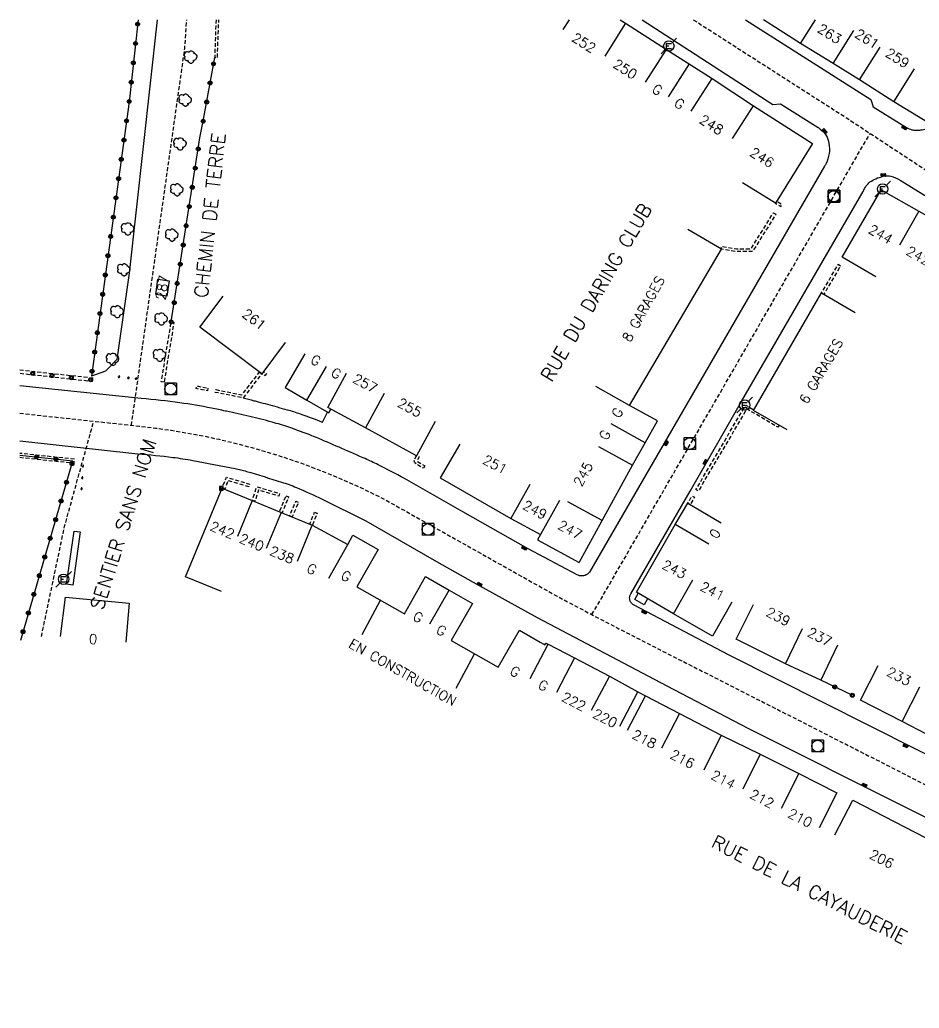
# Model space of a CAD drawing. Header units: millimetres. Extents: x 155999 to 157001, y 123000 to 124001.
# Drawn here: x 156000 to 156115.6, y 123873 to 124000 of the extents above; entities that cross this region are included whole.
import ezdxf
from ezdxf.enums import TextEntityAlignment as Align

# ---------------------------------------------------------------- set-up
doc = ezdxf.new("R2010")
doc.units = ezdxf.units.MM
doc.linetypes.add('DASHED', pattern=[0.75, 0.5, -0.25])
doc.layers.get('0').update_dxf_attribs({"linetype": 'CONTINUOUS'})
for name, color, linetype in [('W0001', 6, 'DASHED'), ('W0008', 7, 'CONTINUOUS'), ('W0017', 7, 'CONTINUOUS'), ('W0100', 7, 'CONTINUOUS'), ('W0112', 1, 'DASHED'), ('W0300', 7, 'CONTINUOUS'), ('W0322', 7, 'CONTINUOUS'), ('W0330', 7, 'CONTINUOUS'), ('W0400', 7, 'CONTINUOUS'), ('W0420', 7, 'CONTINUOUS'), ('W0471', 7, 'CONTINUOUS'), ('W0989', 7, 'CONTINUOUS'), ('W0991', 7, 'CONTINUOUS'), ('W1102', 7, 'CONTINUOUS')]:
    doc.layers.add(name, color=color, linetype=linetype)
doc.styles.get("Standard").update_dxf_attribs({"font": 'romans.shx', "width": 0.85})

# ---------------------------------------------------------------- blocks, each defined once
blk = doc.blocks.new('T400')
for p, q in [((-0.15, 0.3), (0.15, 0.3)), ((-0.15, -0.25), (-0.15, 0.3)), ((-0.15, 0.15), (0.15, 0.15)), ((-0.15, 0), (0.15, 0)), ((0.15, 0.3), (0.15, -0.25)), ((-0.15, -0.15), (0.15, -0.15)), ((-0.15, -0.25), (-0.15, -0.3)), ((-0.15, -0.3), (0.15, -0.3)), ((0.15, -0.3), (0.15, -0.25))]:
    blk.add_line(p, q)
blk = doc.blocks.new('t322o')
at = {"color": 0, "linetype": 'Continuous'}
for radius in [0.25, 0.15]:
    blk.add_circle((0, 0), radius, dxfattribs=at)
blk = doc.blocks.new('T420')
for p, q in [((0.75, 0.75), (-0.75, 0.75)), ((-0.75, 0.75), (-0.75, -0.75)), ((0.75, 0.75), (0.75, -0.75)), ((0.75, -0.75), (-0.75, -0.75))]:
    blk.add_line(p, q)
blk.add_ellipse((0, 0), major_axis=(-0.53, 0.53), ratio=1, start_param=3.926991, end_param=10.210176)
blk = doc.blocks.new('T471')
for p, q in [((-0.333334, 0.333334), (-0.333334, -0.333334)), ((-0.333334, 0.333334), (0.333334, 0.333334)), ((-0.333334, 0), (0, 0)), ((0.500001, 0.500001), (1.000002, 1.000002)), ((-0.500001, -0.500001), (-1.000002, -1.000002)), ((-0.333334, -0.333334), (0.333334, -0.333334))]:
    blk.add_line(p, q)
blk.add_ellipse((0, 0), major_axis=(0.471405, 0.471405), ratio=1, start_param=5.4977871438, end_param=11.780972451)
blk = doc.blocks.new('T300')
for p, q in [((-0.8, 0.51), (-0.86, 0.34)), ((-0.86, 0.34), (-0.86, 0.17)), ((-0.86, 0.17), (-0.74, 0.06)), ((-0.69, 0.63), (-0.8, 0.51)), ((-0.8, -0.06), (-0.74, 0.06)), ((-0.74, 0.06), (-0.69, 0.11)), ((-0.57, 0.69), (-0.69, 0.63)), ((-0.46, 0.69), (-0.57, 0.69)), ((-0.29, 0.63), (-0.46, 0.69)), ((-0.29, 0.63), (-0.17, 0.74)), ((-0.23, 0.57), (-0.29, 0.63)), ((-0.17, 0.74), (-0.06, 0.8)), ((-0.06, 0.8), (0.06, 0.8)), ((0.06, 0.8), (0.23, 0.74)), ((0.23, 0.74), (0.34, 0.63)), ((0.34, 0.63), (0.4, 0.51)), ((0.46, 0.46), (0.34, 0.46)), ((0.4, 0.51), (0.4, 0.46)), ((0.57, 0.4), (0.46, 0.46)), ((0.57, 0.4), (0.69, 0.29)), ((0.69, 0.29), (0.74, 0.17)), ((0.74, 0.06), (0.69, -0.17)), ((0.74, 0.17), (0.74, 0.06)), ((-0.8, -0.17), (-0.8, -0.06)), ((-0.8, -0.23), (-0.8, -0.17)), ((-0.74, -0.34), (-0.8, -0.23)), ((-0.69, -0.4), (-0.74, -0.34)), ((-0.51, -0.46), (-0.69, -0.4)), ((-0.4, -0.46), (-0.51, -0.46)), ((-0.4, -0.46), (-0.34, -0.46)), ((-0.34, -0.46), (-0.34, -0.4)), ((-0.34, -0.51), (-0.34, -0.46)), ((-0.29, -0.63), (-0.34, -0.51)), ((-0.17, -0.74), (-0.29, -0.63)), ((-0.06, -0.8), (-0.17, -0.74)), ((0.06, -0.8), (-0.06, -0.8)), ((0.17, -0.74), (0.06, -0.8)), ((0.23, -0.69), (0.17, -0.74)), ((0.29, -0.46), (0.23, -0.46)), ((0.29, -0.63), (0.23, -0.69)), ((0.46, -0.4), (0.29, -0.46)), ((0.34, -0.51), (0.29, -0.63)), ((0.34, -0.51), (0.34, -0.46)), ((0.57, -0.34), (0.46, -0.4)), ((0.63, -0.29), (0.57, -0.34)), ((0.69, -0.17), (0.63, -0.29))]:
    blk.add_line(p, q)
blk = doc.blocks.new('t330o')
at = {"color": 0, "linetype": 'Continuous'}
for p, q in [((0.25, -0.25), (-0.25, 0.25)), ((-0.25, -0.25), (0.25, 0.25)), ((-0.25, 0.25), (-0.25, -0.25)), ((0.25, 0.25), (-0.25, 0.25)), ((0.25, -0.25), (0.25, 0.25)), ((-0.25, -0.25), (0.25, -0.25)), ((-0.25, -0.25), (-0.25, -0.25))]:
    blk.add_line(p, q, dxfattribs=at)

msp = doc.modelspace()

# ---------------------------------------------------------------- linework, layer by layer
at = {"layer": 'W0001', "flags": 128}
for points in [[(156014.35, 123947.88), (156021.21, 123996.32), (156021.46, 124000)], [(156086.58, 124000), (156086.63, 123999.97), (156106.27, 123987.38), (156121.15, 123977.59), (156150.89, 123959.37), (156175.37, 123945.28), (156191.5, 123936.12), (156194.94, 123931.41)], [(156073.54, 123923.54), (156109.28, 123985.4)], [(156002.78, 123920.73), (156005.76, 123934.9), (156009.51, 123948.4)]]:
    msp.add_lwpolyline(points, dxfattribs=at)
msp.add_lwpolyline([(156000, 123949.43), (156015.4, 123947.77, -0.092217), (156046.96, 123938.32), (156069.07, 123925.9), (156076.86, 123921.79), (156137.04, 123891.18, 0.038096), (156167.82, 123878.38, 0.029487), (156177.24, 123875.88), (156192.36, 123872.95)], format="xyb", dxfattribs=at)
at = {"layer": 'W0008', "flags": 128}
for points in [[(156017.64, 124000), (156014.08, 123967.42), (156012.49, 123956.33), (156011, 123954.85), (156009.2, 123954.18)], [(156079.97, 124000), (156096.8, 123989.09), (156097.78, 123989.2), (156102.59, 123986.14)], [(156080.68, 123925.59), (156080.25, 123924.81), (156079.03, 123925.49), (156079.47, 123926.28)]]:
    msp.add_lwpolyline(points, dxfattribs=at)
for points in [[(156093.26, 124000), (156109.39, 123989.74), (156109.67, 123988.79), (156113.95, 123986.17, 0.055599), (156114.65, 123985.87, 0.07774), (156115.19, 123985.79, 0.032631), (156115.82, 123985.84, 0.031099), (156116.47, 123985.98, 0.08099), (156117.01, 123986.23, 0.058539), (156117.63, 123986.76), (156120.51, 123989.18, -0.00284), (156121.64, 123990.11, -0.006665), (156122.13, 123990.49, -0.000551), (156123.08, 123991.22, -0.000324), (156124.69, 123992.44, -0.0131), (156125.78, 123993.22, -0.007228), (156127.8, 123994.55), (156136.3, 124000)], [(156102.59, 123986.14, -0.013284), (156102.77, 123986.04, -0.02026), (156102.88, 123985.96, -0.191551), (156104, 123984.11, -0.156309), (156103.63, 123981.53, -0.017784), (156103.54, 123981.37, -0.013528), (156103.42, 123981.17)], [(156103.42, 123981.17), (156073.23, 123928.98, -0.086092), (156072.88, 123928.69, -0.086092), (156072.46, 123928.53, -0.078437), (156072.05, 123928.52, -0.078437), (156071.65, 123928.64), (156065.36, 123932.02), (156056.94, 123936.76), (156049.45, 123941.05, 0.00619), (156046.04, 123942.81, 0.012947), (156044.38, 123943.59, 0.001355), (156038.43, 123946.18, 0.009238), (156037.55, 123946.54, 0.010762), (156034.58, 123947.62, 0.01515), (156032.43, 123948.28, 0.007743), (156029.56, 123949.02, 0.007489), (156026.58, 123949.69, 0.001706), (156026.44, 123949.71, 0.000126), (156024.63, 123950.08, 0.015672), (156020.57, 123950.77, 0.012968), (156015.62, 123951.32), (156000, 123952.94)], [(156139.31, 123894.07), (156091.16, 123918.34), (156078.89, 123924.8, -0.112065), (156078.56, 123925.1, -0.112065), (156078.39, 123925.51, -0.093739), (156078.4, 123925.88, -0.093739), (156078.54, 123926.22), (156086.14, 123939.43), (156092.81, 123951.01), (156108.38, 123977.91, -0.060999), (156108.8, 123978.67, -0.079801), (156109.27, 123979.15, -0.056023), (156110.01, 123979.57, -0.046402), (156110.98, 123979.88, -0.109123), (156111.96, 123979.88, -0.084308), (156113.13, 123979.4), (156116.6, 123977.25)], [(156000, 123945.89), (156015.19, 123944.23, -0.009167), (156019.66, 123943.76, -0.015872), (156022.23, 123943.36, -0.001403), (156027.68, 123942.31, -0.010629), (156028.4, 123942.16, -0.014424), (156029.14, 123941.96, -0.002371), (156033.64, 123940.58, -0.024529), (156035.55, 123939.89, -0.013668), (156038.85, 123938.38), (156044.46, 123935.6), (156053.55, 123930.36), (156058.27, 123927.71), (156066.49, 123923.16), (156083.16, 123914.37), (156093.67, 123908.92), (156134.78, 123888.29)]]:
    msp.add_lwpolyline(points, format="xyb", dxfattribs=at)
at = {"layer": 'W0017', "flags": 128}
msp.add_lwpolyline([(156028.71, 123951.4, -0.00112), (156030.1, 123951.04, -0.002896), (156030.64, 123950.9, -0.000396), (156031.82, 123950.58, -0.000184), (156034.37, 123949.88, -0.017445), (156036.02, 123949.36, -0.009784), (156038.91, 123948.28), (156039.54, 123949.56)], format="xyb", dxfattribs=at)
msp.add_lwpolyline([(156007.77, 123934.18), (156006.82, 123927.33), (156006.02, 123927.44), (156006.97, 123934.29)], close=True, dxfattribs=at)
at = {"layer": 'W0100', "flags": 128}
for points in [[(156077.15, 124000), (156077.86, 123999.55), (156083.13, 123996.19), (156089, 123992.44), (156094.31, 123988.92), (156101.87, 123984.09)], [(156116.9, 123986.66), (156112.35, 123989.45), (156107.92, 123992.26), (156104.55, 123994.38), (156100.36, 123996.96), (156095.59, 124000)], [(156101.87, 123984.1), (156097.12, 123976.42), (156092.87, 123979.04)], [(156110.01, 123966.97), (156105.68, 123969.47), (156110.69, 123978.15), (156115.53, 123975.4), (156120.42, 123972.61), (156117.94, 123968.26)], [(156056.54, 123945.44), (156054.05, 123941.11), (156063.12, 123935.9), (156066.93, 123933.86), (156066.54, 123933.15), (156071.91, 123930.25), (156074.83, 123935.64), (156078.74, 123942.74), (156080.37, 123945.64), (156081.94, 123948.45), (156078.38, 123950.44), (156090.17, 123970.51), (156085.86, 123973.04)], [(156034.1, 123958.5), (156031.09, 123954.5), (156023.14, 123960.5), (156026.15, 123964.49)], [(156098.62, 123947.28), (156094.29, 123949.79), (156103.04, 123964.9), (156107.36, 123962.39)], [(156036.64, 123957.05), (156034.11, 123952.74), (156036.9, 123951.1), (156039.7, 123949.47), (156039.97, 123949.96)], [(156053.4, 123948.36), (156050.99, 123943.97), (156044.45, 123947.56), (156039.61, 123950.15)], [(156025.93, 123926.51), (156021.31, 123928.41), (156026, 123939.81), (156029.88, 123938.22), (156033.59, 123936.68), (156037.6, 123935.03), (156042.18, 123932.57), (156042.81, 123933.75), (156046.05, 123931.9), (156043.32, 123927.12), (156049.43, 123923.65), (156052.15, 123928.43), (156055.17, 123926.7), (156058.2, 123924.96), (156055.44, 123920.2), (156061.47, 123916.78), (156064.21, 123921.55), (156066.89, 123920.01), (156067.47, 123919.67), (156067.59, 123919.88), (156067.92, 123919.74)], [(156091.52, 123925.13), (156089.03, 123920.79), (156084.03, 123923.66), (156079.25, 123926.41), (156084.23, 123935.11), (156085.85, 123937.86), (156090.16, 123935.33)], [(156005.22, 123920.75), (156005.86, 123925.77), (156014.08, 123925), (156013.61, 123920.02)], [(156105.08, 123919.62), (156102.94, 123915.1), (156098.42, 123917.24), (156092.09, 123920.39), (156094.32, 123924.86)], [(156067.91, 123919.75), (156071.29, 123917.98), (156075.79, 123915.62), (156079.45, 123913.63), (156080.44, 123913.11), (156084.78, 123910.82), (156090.16, 123908.03), (156095.16, 123905.59), (156100.12, 123903.11), (156105.01, 123900.62), (156102.74, 123896.16)], [(156122.31, 123910.88), (156120.09, 123906.4), (156116.53, 123908.16), (156113.39, 123909.8), (156108.05, 123912.54), (156110.32, 123916.99)], [(156104.77, 123895.26), (156107.06, 123899.7), (156119.1, 123893.48), (156122.75, 123891.6), (156126.44, 123889.69), (156131.75, 123886.96), (156133.72, 123886.01), (156140.88, 123882.67), (156138.76, 123878.14)]]:
    msp.add_lwpolyline(points, dxfattribs=at)
msp.add_lwpolyline([(156017.47, 123964.7), (156017.76, 123966.68), (156019.2, 123966.46), (156018.91, 123964.49)], close=True, dxfattribs=at)
at = {"layer": 'W0112', "flags": 128}
for points in [[(156025.22, 124000), (156025.05, 123995.14), (156025.4, 123995.12), (156025.58, 124000)], [(156000, 123955), (156009.38, 123953.98), (156009.32, 123953.5), (156000, 123954.52)], [(156097.58, 123947.88), (156097.43, 123947.62), (156093.43, 123949.98), (156087.2, 123939.43), (156086.9, 123939.61), (156093.3, 123950.47), (156094.33, 123949.86)], [(156000, 123943.77), (156006.97, 123943.03), (156007.02, 123943.52), (156000, 123944.27)]]:
    msp.add_lwpolyline(points, dxfattribs=at)
for points in [[(156097.27, 123976.67), (156097.12, 123976.42), (156097.81, 123976.01), (156097.96, 123976.26)], [(156096.87, 123975.2), (156097.17, 123975.01), (156094.19, 123970.22), (156092.1, 123970.2), (156090.17, 123970.51), (156090.23, 123970.86), (156092.13, 123970.55), (156093.99, 123970.58)], [(156103.34, 123964.72), (156103.04, 123964.9), (156105.2, 123968.57), (156105.5, 123968.39)], [(156018.54, 123953.41), (156018.19, 123953.47), (156019.46, 123961.17), (156019.81, 123961.11)], [(156030.81, 123954.72), (156031.09, 123954.5), (156028.71, 123951.4), (156025.13, 123952.11), (156025.2, 123952.46), (156028.56, 123951.79)], [(156031.71, 123954.53), (156031.52, 123954.23), (156031.17, 123954.43), (156031.36, 123954.74)], [(156024.19, 123952.65), (156024.12, 123952.31), (156022.66, 123952.6), (156022.73, 123952.95)], [(156052.08, 123942.66), (156051.9, 123942.35), (156050.76, 123943.04), (156050.67, 123943.36), (156050.99, 123943.97), (156051.31, 123943.81), (156051.05, 123943.31), (156051.06, 123943.27)], [(156026.33, 123939.67), (156026, 123939.81), (156026.57, 123941.19), (156029.53, 123940.31), (156029.43, 123939.97), (156026.77, 123940.76)], [(156030.22, 123938.11), (156029.88, 123938.22), (156030.45, 123939.98), (156033.38, 123939.12), (156033.28, 123938.78), (156030.68, 123939.55)], [(156034.22, 123938.8), (156034.54, 123938.67), (156033.72, 123936.64), (156033.39, 123936.77)], [(156034.99, 123936.1), (156034.66, 123936.24), (156035.49, 123938.12), (156035.81, 123937.98)], [(156086.15, 123937.68), (156085.85, 123937.86), (156086.41, 123938.81), (156086.71, 123938.63)], [(156037.89, 123936.72), (156038.22, 123936.59), (156037.6, 123935.03), (156037.27, 123935.16)]]:
    msp.add_lwpolyline(points, close=True, dxfattribs=at)
for points in [[(156012.65, 123954.16, 1.023033), (156012.84, 123954.11, 0.977486)], [(156013.85, 123954.01, 1.023033), (156014.05, 123953.97, 0.977486)], [(156014.83, 123953.92, 1.023033), (156015.02, 123953.87, 0.977486)], [(156008.01, 123942.67, 1.023033), (156008.21, 123942.63, 0.977486)], [(156007.93, 123941.16, 1.023033), (156008.12, 123941.12, 0.977486)], [(156007.83, 123939.76, 1.023033), (156008.02, 123939.72, 0.977486)]]:
    msp.add_lwpolyline(points, format="xyb", close=True, dxfattribs=at)
at = {"layer": 'W0322', "flags": 128}
for points in [[(156015.2, 124000), (156014.06, 123989.47), (156009.2, 123954.18)], [(156023.57, 123986.96), (156025.05, 123995.14)], [(156019.46, 123961.17), (156023.16, 123984.81), (156023.57, 123986.96)], [(156000, 123944.05), (156006.83, 123943.32)], [(156006.71, 123942.95), (156000.08, 123920.2)], [(156107, 123913.18), (156102.94, 123915.1)]]:
    msp.add_lwpolyline(points, dxfattribs=at)
at = {"layer": 'W1102'}
for p, q in [((156069.82, 123998.74), (156070.63, 124000)), ((156100.36, 123996.96), (156102.27, 124000)), ((156077.86, 123999.55), (156075.18, 123995.33)), ((156104.55, 123994.38), (156107.19, 123998.62)), ((156080.44, 123991.98), (156083.13, 123996.19)), ((156107.92, 123992.26), (156110.59, 123996.49)), ((156083.38, 123990.1), (156086.07, 123994.32)), ((156112.35, 123989.45), (156114.99, 123993.69)), ((156086.27, 123988.25), (156089, 123992.44)), ((156091.59, 123984.73), (156094.31, 123988.92)), ((156115.53, 123975.4), (156113.05, 123971.05)), ((156036.9, 123951.1), (156039.42, 123955.42)), ((156039.61, 123950.15), (156041.97, 123954.56)), ((156078.38, 123950.44), (156074.02, 123952.88)), ((156046.83, 123951.96), (156044.45, 123947.56)), ((156080.37, 123945.64), (156076.01, 123948.08)), ((156074.37, 123945.16), (156078.74, 123942.74)), ((156065.55, 123940.27), (156063.12, 123935.9)), ((156029.88, 123938.22), (156027.97, 123933.6)), ((156069.35, 123938.23), (156066.93, 123933.86)), ((156074.83, 123935.64), (156070.44, 123938.04)), ((156033.59, 123936.68), (156031.66, 123932.06)), ((156088.56, 123932.6), (156084.23, 123935.11)), ((156035.71, 123930.41), (156037.6, 123935.03)), ((156039.7, 123928.23), (156042.18, 123932.57)), ((156084.03, 123923.66), (156086.52, 123928)), ((156052.68, 123922.37), (156055.17, 123926.7)), ((156044.01, 123920.98), (156046.37, 123925.39)), ((156098.42, 123917.24), (156100.6, 123921.74)), ((156065.59, 123915.33), (156067.91, 123919.75)), ((156056.09, 123914.08), (156058.46, 123918.49)), ((156071.29, 123917.98), (156068.97, 123913.55)), ((156075.79, 123915.62), (156073.43, 123911.21)), ((156077.11, 123909.21), (156079.45, 123913.63)), ((156113.39, 123909.8), (156115.69, 123914.25)), ((156078.12, 123908.68), (156080.44, 123913.11)), ((156084.78, 123910.82), (156082.47, 123906.39)), ((156090.16, 123908.03), (156087.91, 123903.57)), ((156095.16, 123905.59), (156092.94, 123901.1)), ((156100.12, 123903.11), (156097.86, 123898.64))]:
    msp.add_line(p, q, dxfattribs=at)

# ---------------------------------------------------------------- block references
at = {"layer": 'W0300'}
for p in [(156022, 123995.19), (156021.3, 123989.66), (156020.63, 123984.03), (156020.23, 123978.14), (156013.9, 123973.1), (156019.57, 123972.32), (156013.42, 123967.86), (156012.54, 123962.47), (156018.21, 123961.53), (156011.97, 123956.36), (156018.01, 123956.88)]:
    msp.add_blockref('T300', p, dxfattribs=at)
at = {"layer": 'W0322'}
for p, rotation in [((156015.14, 123999.43), 263.8372031979644), ((156014.87, 123996.95), 263.8372031979644), ((156014.6, 123994.46), 263.8372031979644), ((156024.9, 123994.34), 79.77819861385859), ((156014.33, 123991.97), 263.8372031979644), ((156024.46, 123991.88), 79.77819861385859), ((156014.06, 123989.49), 263.8372031979644), ((156024.02, 123989.42), 79.77819861385859), ((156013.72, 123987.01), 262.153197182451), ((156023.57, 123986.96), 79.77819861385859), ((156013.38, 123984.54), 262.153197182451), ((156022.94, 123983.4), 81.09994849831574), ((156013.04, 123982.06), 262.153197182451), ((156022.55, 123980.93), 81.09994849831574), ((156012.7, 123979.58), 262.153197182451), ((156022.17, 123978.46), 81.09994849831574), ((156012.36, 123977.11), 262.153197182451), ((156021.78, 123975.99), 81.09994849831574), ((156012.02, 123974.63), 262.153197182451), ((156021.39, 123973.52), 81.09994849831574), ((156011.68, 123972.15), 262.153197182451), ((156021.01, 123971.05), 81.09994849831574), ((156011.33, 123969.68), 262.153197182451), ((156020.62, 123968.58), 81.09994849831574), ((156010.99, 123967.2), 262.153197182451), ((156020.23, 123966.11), 81.09994849831574), ((156010.65, 123964.72), 262.153197182451), ((156019.85, 123963.64), 81.09994849831574), ((156010.31, 123962.25), 262.153197182451), ((156019.46, 123961.17), 81.09994849831574), ((156009.97, 123959.77), 262.153197182451), ((156009.63, 123957.29), 262.153197182451), ((156001.66, 123954.54), 173.7596507533787), ((156004.14, 123954.27), 173.7596507533787), ((156006.63, 123953.99), 173.7596507533787), ((156009.29, 123954.82), 262.153197182451), ((156009.11, 123953.72), 173.7596507533787), ((156002.16, 123943.82), 353.885532368552), ((156004.65, 123943.55), 353.885532368552), ((156006.71, 123942.95), 253.7595376567197), ((156006.01, 123940.55), 253.7595376567197), ((156005.31, 123938.15), 253.7595376567197), ((156004.61, 123935.75), 253.7595376567197), ((156003.91, 123933.35), 253.7595376567197), ((156003.21, 123930.95), 253.7595376567197), ((156002.51, 123928.55), 253.7595376567197), ((156001.81, 123926.15), 253.7595376567197), ((156001.11, 123923.75), 253.7595376567197), ((156000.41, 123921.35), 253.7595376567197), ((156104.74, 123914.25), 154.6948221897439), ((156107, 123913.18), 154.6948221897439)]:
    msp.add_blockref('t322o', p, dxfattribs=dict(at, rotation=rotation))
at = {"layer": 'W0330'}
msp.add_blockref('t330o', (156025.91, 123939.78), dxfattribs=at)
at = {"layer": 'W0400'}
for p, rotation in [((156103.44, 123985.7), 40.99834619781546), ((156113.65, 123986.13), 238.0456370616614), ((156111, 123980.07), 89.68576669804035), ((156083.07, 123945.59), 149.0058760265075), ((156088.09, 123943.14), 152.3755855555942), ((156064.82, 123932.1), 241.1046805695754), ((156059.11, 123927.43), 60.80197620419364), ((156080.25, 123923.88), 243.2311285267698), ((156113.83, 123906.68), 245.7279629645987), ((156108.56, 123901.63), 62.31502360150748)]:
    msp.add_blockref('T400', p, dxfattribs=dict(at, rotation=rotation))
at = {"layer": 'W0420'}
for p in [(156104.61, 123977.27), (156104.64, 123977.33), (156019.39, 123952.55), (156086.1, 123945.53), (156052.47, 123934.49), (156102.53, 123906.65)]:
    msp.add_blockref('T420', p, dxfattribs=at)
at = {"layer": 'W0471'}
for p in [(156083.42, 123996.63), (156110.89, 123978.25), (156093.17, 123950.48), (156005.63, 123928.09)]:
    msp.add_blockref('T471', p, dxfattribs=at)

# ---------------------------------------------------------------- texts
at = {"layer": 'W0989'}
for s, rotation, p in [('CHEMIN DE TERRE', 83.7198, (156024.43, 123974.87)), ('RUE DU DARING CLUB', 59.9795, (156074.09, 123964.98)), ('SENTIER SANS NOM', 72.3986, (156013.3, 123935.18)), ('RUE DE LA CAYAUDERIE', 333.0472, (156101.48, 123888.23))]:
    msp.add_text(s, height=1.75, rotation=rotation, dxfattribs=at).set_placement(p, align=Align.MIDDLE)
at = {"layer": 'W0991'}
for s, rotation, p in [('263', 327.5146, (156104.08, 123998.2)), ('261', 327.5146, (156108.89, 123997.55)), ('252', 327.5146, (156072.5, 123997.04)), ('259', 327.5146, (156112.81, 123995.08)), ('250', 327.5146, (156077.81, 123993.66)), ('G', 327.5146, (156081.93, 123991.01)), ('G', 327.5146, (156084.78, 123989.22)), ('248', 327.5146, (156088.9, 123986.51)), ('246', 327.5146, (156095.4, 123982.3)), ('244', 330.3398, (156110.64, 123972.43)), ('242', 330.3398, (156115.5, 123969.66)), ('287', 81.9597, (156018.33, 123965.58)), ('8 GARAGES', 61.1265, (156080.15, 123962.84)), ('261', 322.9852, (156030.12, 123961.49)), ('6 GARAGES', 59.9363, (156102.99, 123954.84)), ('G', 331.6628, (156038.03, 123956.23)), ('G', 331.6628, (156040.67, 123954.56)), ('257', 331.6628, (156044.39, 123953.27)), ('255', 331.6628, (156050.12, 123950.15)), ('G', 61.1265, (156076.79, 123949.49)), ('G', 61.1265, (156075.19, 123946.63)), ('251', 331.6628, (156061.08, 123942.84)), ('245', 61.1265, (156072.41, 123941.6)), ('249', 331.6628, (156066.21, 123937.01)), ('242', 337.381, (156026.04, 123934.4)), ('247', 331.6628, (156070.73, 123934.45)), ('240', 337.381, (156029.81, 123932.83)), ('0', 59.553, (156089.35, 123933.95)), ('238', 337.381, (156033.7, 123931.23)), ('G', 331.7617, (156037.53, 123929.4)), ('243', 332.9728, (156084.13, 123929.37)), ('G', 330.2076, (156041.94, 123928.49)), ('241', 332.9728, (156089.02, 123926.57)), ('G', 330.2925, (156051.19, 123923.22)), ('239', 332.9728, (156097.48, 123923.29)), ('G', 329.9243, (156054.18, 123921.5)), ('237', 332.9728, (156102.81, 123920.69)), ('0', 355.6409, (156009.42, 123920.39)), ('EN CONSTRUCTION', 330.3946, (156049.22, 123916.13)), ('G', 330.1009, (156063.65, 123916.22)), ('233', 332.9728, (156112.99, 123915.62)), ('G', 332.2858, (156067.28, 123914.44)), ('222', 332.6955, (156071.22, 123912.37)), ('220', 332.6955, (156075.23, 123910.23)), ('218', 332.6955, (156080.28, 123907.54)), ('216', 332.6955, (156085.17, 123904.99)), ('214', 332.6955, (156090.42, 123902.34)), ('212', 332.6955, (156095.4, 123899.87)), ('210', 332.6955, (156100.29, 123897.41)), ('206', 332.6652, (156110.78, 123892.15))]:
    msp.add_text(s, height=1.25, rotation=rotation, dxfattribs=at).set_placement(p, align=Align.MIDDLE)

doc.saveas('drawing.dxf')
